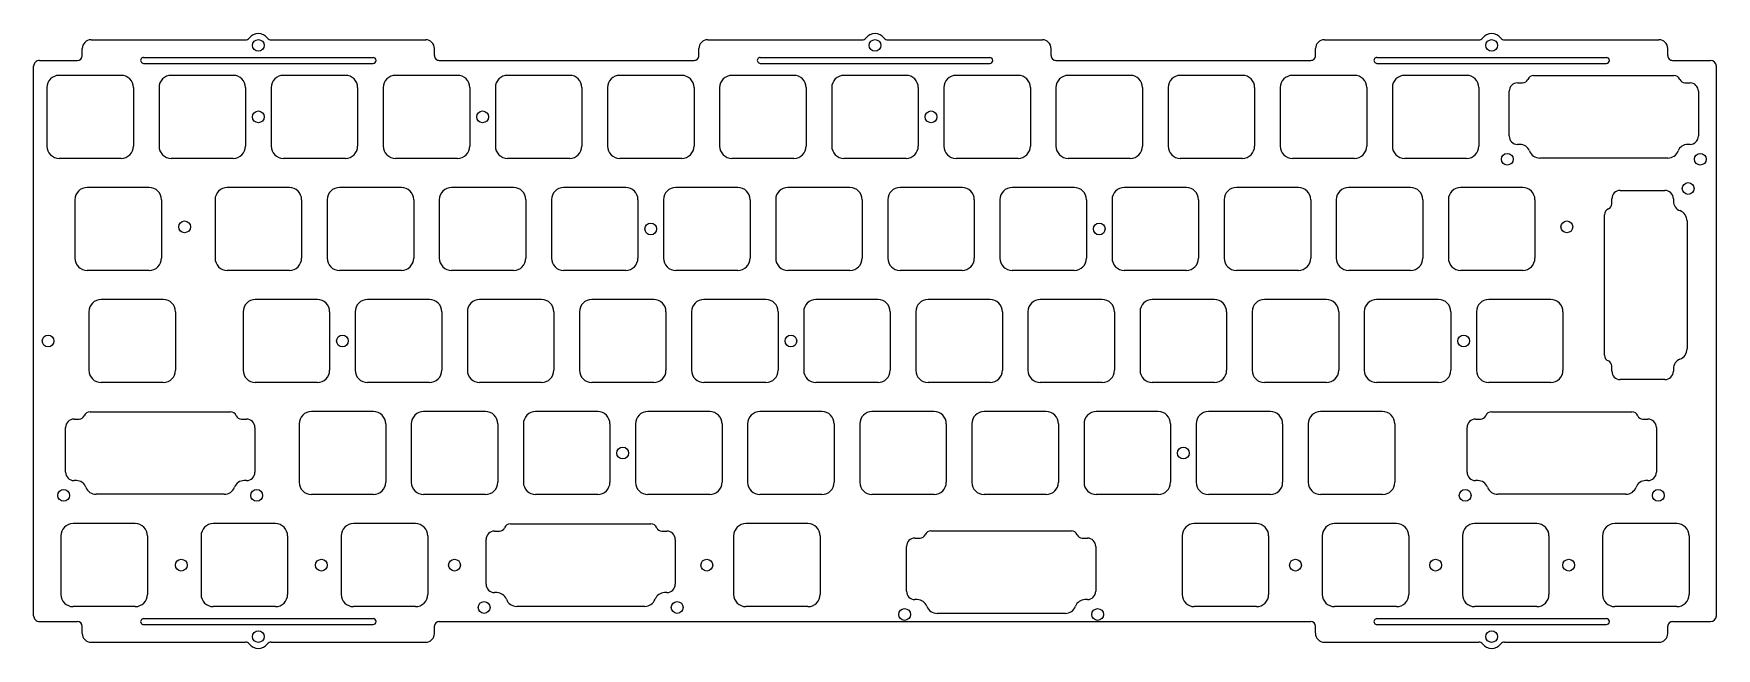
# Model space of a CAD drawing. Header units: millimetres. Extents: x -10 to 276, y -90 to 14.
import ezdxf

# ---------------------------------------------------------------- set-up
doc = ezdxf.new("R2010")
doc.units = ezdxf.units.MM
doc.header["$MEASUREMENT"] = 0
doc.layers.add('BLACK', color=7, linetype='CONTINUOUS')
doc.layers.add('Edge.Cuts', color=53, linetype='CONTINUOUS')

msp = doc.modelspace()

# ---------------------------------------------------------------- linework, layer by layer
at = {"layer": 'BLACK', "linetype": 'Continuous'}
for p, q in [((-1.35625, 10.399985), (-1.35625, 11.599985)), ((0.14375, 13.099997), (26.39937, 13.099997)), ((30.760672, 13.099997), (57.006172, 13.099997)), ((58.50625, 10.410384), (58.50625, 11.619835)), ((103.41875, 10.399985), (103.41875, 11.600085)), ((104.924149, 13.099997), (131.17437, 13.099997)), ((135.535872, 13.099997), (161.781172, 13.099997)), ((163.28125, 10.410384), (163.28125, 11.619835)), ((208.19375, 10.399985), (208.19375, 11.600085)), ((209.699149, 13.099997), (235.9392, 13.099997)), ((240.310872, 13.099997), (266.556172, 13.099997)), ((268.05625, 10.410384), (268.05625, 11.619835)), ((-9.6, -84.794538), (-9.6, 8.599985)), ((-8.600006, 9.599997), (-2.156228, 9.599997)), ((-2.156228, 9.600007), (-2.156228, 9.599997)), ((9.074972, 9.099997), (48.075, 9.099997)), ((9.077449, 10.099997), (48.074972, 10.099997)), ((59.306372, 9.599997), (102.61875, 9.599997)), ((113.849972, 9.099997), (152.85, 9.099997)), ((113.852449, 10.099997), (152.849972, 10.099997)), ((164.081372, 9.599997), (207.39375, 9.599997)), ((218.624972, 9.099997), (257.625, 9.099997)), ((218.627449, 10.099997), (257.624972, 10.099997)), ((268.856372, 9.599997), (275.299972, 9.599997)), ((276.299984, 8.599985), (276.3, 8.599985)), ((276.3, -84.800015), (276.3, 8.599985)), ((5.275, 7.05), (-5.275001, 7.05)), ((24.325, 7.05), (13.775, 7.05)), ((43.375, 7.05), (32.825, 7.05)), ((62.425, 7.05), (51.875, 7.05)), ((81.475, 7.05), (70.925, 7.05)), ((100.525, 7.05), (89.975, 7.05)), ((119.575, 7.05), (109.025, 7.05)), ((138.625, 7.05), (128.075, 7.05)), ((157.675, 7.05), (147.125, 7.05)), ((176.725, 7.05), (166.175, 7.05)), ((195.775, 7.05), (185.225, 7.05)), ((214.825, 7.05), (204.275, 7.05)), ((233.875, 7.05), (223.325, 7.05)), ((-7.35, 4.975001), (-7.35, -4.975001)), ((7.35, 4.975), (7.35, -4.975)), ((11.7, 4.975), (11.7, -4.975)), ((26.4, 4.975), (26.4, -4.975)), ((30.75, 4.975), (30.75, -4.975)), ((45.45, 4.975), (45.45, -4.975)), ((49.8, 4.975), (49.8, -4.975)), ((64.5, 4.975), (64.5, -4.975)), ((68.85, 4.975), (68.85, -4.975)), ((83.55, 4.975), (83.55, -4.975)), ((87.9, 4.975), (87.9, -4.975)), ((102.6, 4.975), (102.6, -4.975)), ((106.95, 4.975), (106.95, -4.975)), ((121.65, 4.975), (121.65, -4.975)), ((126, 4.975), (126, -4.975)), ((140.7, 4.975), (140.7, -4.975)), ((145.05, 4.975), (145.05, -4.975)), ((159.75, 4.975), (159.75, -4.975)), ((164.1, 4.975), (164.1, -4.975)), ((178.8, 4.975), (178.8, -4.975)), ((183.15, 4.975), (183.15, -4.975)), ((197.85, 4.975), (197.85, -4.975)), ((202.2, 4.975), (202.2, -4.975)), ((216.9, 4.975), (216.9, -4.975)), ((221.25, 4.975), (221.25, -4.975)), ((235.95, 4.975), (235.95, -4.975)), ((5.275, -7.05), (-5.275, -7.05)), ((24.325, -7.05), (13.775, -7.05)), ((43.375, -7.05), (32.825, -7.05)), ((62.425, -7.05), (51.875, -7.05)), ((81.475, -7.05), (70.925, -7.05)), ((100.525, -7.05), (89.975, -7.05)), ((119.575, -7.05), (109.025, -7.05)), ((138.625, -7.05), (128.075, -7.05)), ((157.675, -7.05), (147.125, -7.05)), ((176.725, -7.05), (166.175, -7.05)), ((195.775, -7.05), (185.225, -7.05)), ((214.825, -7.05), (204.275, -7.05)), ((233.875, -7.05), (223.325, -7.05)), ((-2.587499, -14.074999), (-2.587499, -24.025001)), ((10.0375, -12), (-0.5125, -12)), ((12.1125, -14.075), (12.112501, -14.075)), ((12.112501, -14.075), (12.112501, -24.025)), ((21.225, -14.075), (21.225, -24.025)), ((33.85, -12), (23.3, -12)), ((35.925, -14.075), (35.925, -24.025)), ((40.275, -14.075), (40.275, -24.025)), ((52.9, -12), (42.35, -12)), ((54.975, -14.075), (54.975, -24.025)), ((59.325, -14.075), (59.325, -24.025)), ((71.95, -12), (61.4, -12)), ((74.025, -14.075), (74.025, -24.025)), ((78.375, -14.075), (78.375, -24.025)), ((91, -12), (80.45, -12)), ((93.075, -14.075), (93.075, -24.025)), ((97.425, -14.075), (97.425, -24.025)), ((110.05, -12), (99.5, -12)), ((112.125, -14.075), (112.125, -24.025)), ((116.475, -14.075), (116.475, -24.025)), ((129.1, -12), (118.55, -12)), ((131.175, -14.075), (131.175, -24.025)), ((135.525, -14.075), (135.525, -24.025)), ((148.15, -12), (137.6, -12)), ((150.225, -14.075), (150.225, -24.025)), ((154.575, -14.075), (154.575, -24.025)), ((167.2, -12), (156.65, -12)), ((169.275, -14.075), (169.275, -24.025)), ((173.625, -14.075), (173.625, -24.025)), ((186.25, -12), (175.7, -12)), ((188.325, -14.075), (188.325, -24.025)), ((192.675, -14.075), (192.675, -24.025)), ((205.3, -12), (194.75, -12)), ((207.375, -14.075), (207.375, -24.025)), ((211.725, -14.075), (211.725, -24.025)), ((224.35, -12), (213.8, -12)), ((226.425, -14.075), (226.425, -24.025)), ((230.775, -14.075), (230.775, -24.025)), ((243.4, -12), (232.85, -12)), ((245.475, -14.075), (245.475, -24.025)), ((10.0375, -26.1), (-0.5125, -26.1)), ((33.85, -26.1), (23.3, -26.1)), ((52.9, -26.1), (42.35, -26.1)), ((71.95, -26.1), (61.4, -26.1)), ((91, -26.1), (80.45, -26.1)), ((110.05, -26.1), (99.5, -26.1)), ((129.1, -26.1), (118.55, -26.1)), ((148.15, -26.1), (137.6, -26.1)), ((167.2, -26.1), (156.65, -26.1)), ((186.25, -26.1), (175.7, -26.1)), ((205.3, -26.1), (194.75, -26.1)), ((224.35, -26.1), (213.8, -26.1)), ((243.4, -26.1), (232.85, -26.1)), ((12.41875, -31.05), (1.868749, -31.05)), ((38.6125, -31.05), (28.0625, -31.05)), ((57.6625, -31.05), (47.1125, -31.05)), ((76.7125, -31.05), (66.1625, -31.05)), ((95.7625, -31.05), (85.2125, -31.05)), ((114.8125, -31.05), (104.2625, -31.05)), ((133.8625, -31.05), (123.3125, -31.05)), ((152.9125, -31.05), (142.3625, -31.05)), ((171.9625, -31.05), (161.4125, -31.05)), ((191.0125, -31.05), (180.4625, -31.05)), ((210.0625, -31.05), (199.5125, -31.05)), ((229.1125, -31.05), (218.5625, -31.05)), ((-0.20625, -33.125), (-0.20625, -43.075001)), ((14.49375, -33.125), (14.49375, -43.075)), ((25.9875, -33.125), (25.9875, -43.075)), ((40.6875, -33.125), (40.6875, -43.075)), ((45.0375, -33.125), (45.0375, -43.075)), ((59.7375, -33.125), (59.7375, -43.075)), ((64.0875, -33.125), (64.0875, -43.075)), ((78.7875, -33.125), (78.7875, -43.075)), ((83.1375, -33.125), (83.1375, -43.075)), ((97.8375, -33.125), (97.8375, -43.075)), ((102.1875, -33.125), (102.1875, -43.075)), ((116.8875, -33.125), (116.8875, -43.075)), ((121.2375, -33.125), (121.2375, -43.075)), ((135.9375, -33.125), (135.9375, -43.075)), ((140.2875, -33.125), (140.2875, -43.075)), ((154.9875, -33.125), (154.9875, -43.075)), ((159.3375, -33.125), (159.3375, -43.075)), ((174.0375, -33.125), (174.0375, -43.075)), ((178.3875, -33.125), (178.3875, -43.075)), ((193.0875, -33.125), (193.0875, -43.075)), ((197.4375, -33.125), (197.4375, -43.075)), ((212.1375, -33.125), (212.1375, -43.075)), ((216.4875, -33.125), (216.4875, -43.075)), ((231.1875, -33.125), (231.1875, -43.075)), ((12.41875, -45.15), (1.86875, -45.15)), ((38.6125, -45.15), (28.0625, -45.15)), ((57.6625, -45.15), (47.1125, -45.15)), ((76.7125, -45.15), (66.1625, -45.15)), ((95.7625, -45.15), (85.2125, -45.15)), ((114.8125, -45.15), (104.2625, -45.15)), ((133.8625, -45.15), (123.3125, -45.15)), ((152.9125, -45.15), (142.3625, -45.15)), ((171.9625, -45.15), (161.4125, -45.15)), ((191.0125, -45.15), (180.4625, -45.15)), ((210.0625, -45.15), (199.5125, -45.15)), ((229.1125, -45.15), (218.5625, -45.15)), ((48.1375, -50.1), (37.5875, -50.1)), ((67.1875, -50.1), (56.6375, -50.1)), ((86.2375, -50.1), (75.6875, -50.1)), ((105.2875, -50.1), (94.7375, -50.1)), ((124.3375, -50.1), (113.7875, -50.1)), ((143.3875, -50.1), (132.8375, -50.1)), ((162.4375, -50.1), (151.8875, -50.1)), ((181.4875, -50.1), (170.9375, -50.1)), ((200.5375, -50.1), (189.9875, -50.1)), ((219.5875, -50.1), (209.0375, -50.1)), ((35.5125, -52.175), (35.5125, -62.125)), ((50.2125, -52.175), (50.2125, -62.125)), ((54.5625, -52.175), (54.5625, -62.125)), ((69.2625, -52.175), (69.2625, -62.125)), ((73.6125, -52.175), (73.6125, -62.125)), ((88.3125, -52.175), (88.3125, -62.125)), ((92.6625, -52.175), (92.6625, -62.125)), ((107.3625, -52.175), (107.3625, -62.125)), ((111.7125, -52.175), (111.7125, -62.125)), ((126.4125, -52.175), (126.4125, -62.125)), ((130.7625, -52.175), (130.7625, -62.125)), ((145.4625, -52.175), (145.4625, -62.125)), ((149.8125, -52.175), (149.8125, -62.125)), ((164.5125, -52.175), (164.5125, -62.125)), ((168.8625, -52.175), (168.8625, -62.125)), ((183.5625, -52.175), (183.5625, -62.125)), ((187.9125, -52.175), (187.9125, -62.125)), ((202.6125, -52.175), (202.6125, -62.125)), ((206.9625, -52.175), (206.9625, -62.125)), ((221.6625, -52.175), (221.6625, -62.125)), ((48.1375, -64.2), (37.5875, -64.2)), ((67.1875, -64.2), (56.6375, -64.2)), ((86.2375, -64.2), (75.6875, -64.2)), ((105.2875, -64.2), (94.7375, -64.2)), ((124.3375, -64.2), (113.7875, -64.2)), ((143.3875, -64.2), (132.8375, -64.2)), ((162.4375, -64.2), (151.8875, -64.2)), ((181.4875, -64.2), (170.9375, -64.2)), ((200.5375, -64.2), (189.9875, -64.2)), ((219.5875, -64.2), (209.0375, -64.2)), ((9.077449, -85.300003), (48.074972, -85.300003)), ((218.627449, -85.300003), (257.624972, -85.300003)), ((-8.600028, -85.800003), (-2.156228, -85.800003)), ((-1.35625, -87.8), (-1.35625, -86.59264)), ((9.074972, -86.300003), (48.075, -86.300003)), ((58.50625, -87.800015), (58.50625, -86.600015)), ((59.310167, -85.800003), (207.393772, -85.800003)), ((208.19375, -87.785851), (208.19375, -86.59254)), ((218.624972, -86.300003), (257.625, -86.300003)), ((268.05625, -87.800015), (268.05625, -86.600015)), ((268.860167, -85.800003), (275.3, -85.800003)), ((0.143772, -89.300003), (26.389372, -89.300003)), ((30.765504, -89.300003), (57.00625, -89.300003)), ((209.693872, -89.300003), (235.939372, -89.300003)), ((240.315504, -89.300003), (266.55625, -89.300003))]:
    msp.add_line(p, q, dxfattribs=at)
at = {"layer": 'BLACK'}
for centre, radius in [((28.575, 12.149997), 0.985), ((133.35, 12.149997), 0.985), ((238.125, 12.149997), 0.985), ((28.575, 0), 1), ((66.675, 0), 1), ((142.875, 0), 1), ((16.04875, -18.7), 1), ((95.25, -19.05), 1), ((171.45, -19.05), 1), ((250.9012, -18.7), 1), ((-7.14375, -38.1), 1), ((42.8625, -38.1), 1), ((119.0625, -38.1), 1), ((90.4875, -57.15), 1), ((185.7375, -57.15), 1), ((28.575, -88.350003), 0.985), ((238.125, -88.350003), 0.985)]:
    msp.add_circle(centre, radius, dxfattribs=at)
for centre, radius, start, end in [((0.143772, 11.599985), 1.500022, 90.00084033, 180), ((26.389072, 13.900085), 0.800195, 270.73741808, 321.32091329), ((28.575, 12.149997), 2, 38.68217849, 141.3178036), ((30.760672, 13.899785), 0.799788, 218.67381541, 270), ((57.006072, 11.599685), 1.500312, 0.76953571, 89.99618108), ((104.918772, 11.599985), 1.500022, 89.79461625, 179.99618034), ((131.164072, 13.900085), 0.800195, 270.73741808, 321.32091329), ((133.35, 12.149998), 1.999999, 38.68217404, 141.31782596), ((135.535872, 13.900185), 0.800188, 218.68718212, 270), ((161.781072, 11.599685), 1.500312, 0.76953571, 89.99618108), ((209.693772, 11.599985), 1.500022, 89.79461625, 179.99618034), ((235.939172, 13.900085), 0.800116, 270.00200517, 321.31639326), ((238.125, 12.149997), 2, 38.6821964, 141.31782151), ((240.310872, 13.900185), 0.800188, 218.68718212, 270), ((266.556072, 11.599685), 1.500312, 0.76953571, 89.99618108), ((-8.600028, 8.599985), 0.999972, 89.99873951, 180), ((-2.156228, 10.399985), 0.799978, 270, 0), ((9.074972, 9.599985), 0.499988, 89.71616584, 270), ((48.074972, 9.599985), 0.500012, 270.00320849, 90), ((59.306372, 10.400185), 0.800188, 179.26970136, 270), ((102.618772, 10.399985), 0.799978, 269.99842434, 0), ((113.849972, 9.599985), 0.499988, 89.71616584, 270), ((152.849972, 9.599985), 0.500012, 270.00320849, 90), ((164.081372, 10.400185), 0.800188, 179.26970136, 270), ((207.393772, 10.399985), 0.799978, 269.99842434, 0), ((218.624972, 9.599985), 0.499988, 89.71616584, 270), ((257.624972, 9.599985), 0.500012, 270.00320849, 90), ((268.856372, 10.400185), 0.800188, 179.26970136, 270), ((275.299972, 8.599985), 1.000012, 0, 90), ((-5.275001, 4.975001), 2.074999, 90, 180), ((5.275001, 4.975001), 2.074999, 359.99997239, 90.00002761), ((13.774999, 4.975001), 2.074999, 89.99997239, 180.00002761), ((24.325001, 4.975001), 2.074999, 359.99997239, 90.00002761), ((32.824999, 4.975001), 2.074999, 89.99997239, 180.00002761), ((43.375001, 4.975001), 2.074999, 359.99997239, 90.00002761), ((51.874999, 4.975001), 2.074999, 89.99997239, 180.00002761), ((62.425001, 4.975001), 2.074999, 359.99997239, 90.00002761), ((70.924999, 4.975001), 2.074999, 89.99997239, 180.00002761), ((81.475001, 4.975001), 2.074999, 359.99997239, 90.00002761), ((89.974999, 4.975001), 2.074999, 89.99997239, 180.00002761), ((100.524997, 4.974997), 2.075003, 0.00008284, 89.99991716), ((109.024997, 4.974997), 2.074997, 89.99991716, 179.99991716), ((119.575047, 4.975047), 2.074953, 359.99870219, 90.00129781), ((128.074997, 4.974997), 2.074997, 89.99991716, 179.99991716), ((138.625047, 4.975047), 2.074953, 359.99870219, 90.00129781), ((147.124997, 4.974997), 2.074997, 89.99991716, 179.99991716), ((157.675047, 4.975047), 2.074953, 359.99870219, 90.00129781), ((166.175047, 4.975047), 2.075047, 90.00129781, 180.00129775), ((176.725047, 4.975047), 2.074953, 359.99870219, 90.00129781), ((185.225047, 4.975047), 2.075047, 90.00129781, 180.00129775), ((195.775047, 4.975047), 2.074953, 359.99870219, 90.00129781), ((204.275047, 4.975047), 2.075047, 90.00129781, 180.00129775), ((214.825047, 4.975047), 2.074953, 359.99870219, 90.00129781), ((223.325047, 4.975047), 2.075047, 90.00129781, 180.00129775), ((233.875047, 4.975047), 2.074953, 359.99870219, 90.00129781), ((-5.275001, -4.975001), 2.074999, 180, 270.00002761), ((5.275001, -4.975001), 2.074999, 269.99997239, 0.00002761), ((13.774999, -4.975001), 2.074999, 179.99997239, 270.00002761), ((24.325001, -4.975001), 2.074999, 269.99997239, 0.00002761), ((32.824999, -4.975001), 2.074999, 179.99997239, 270.00002761), ((43.375001, -4.975001), 2.074999, 269.99997239, 0.00002761), ((51.874999, -4.975001), 2.074999, 179.99997239, 270.00002761), ((62.425001, -4.975001), 2.074999, 269.99997239, 0.00002761), ((70.924999, -4.975001), 2.074999, 179.99997239, 270.00002761), ((81.475001, -4.975001), 2.074999, 269.99997239, 0.00002761), ((89.974997, -4.975003), 2.074997, 179.99991716, 270.00008284), ((100.524997, -4.975003), 2.075003, 270.00008284, 0.00008284), ((109.024997, -4.975003), 2.074997, 179.99991716, 270.00008284), ((119.574997, -4.975003), 2.075003, 270.00008284, 0.00008284), ((128.075047, -4.974953), 2.075047, 180.00129775, 269.99870225), ((138.624997, -4.975003), 2.075003, 270.00008284, 0.00008284), ((147.125047, -4.974953), 2.075047, 180.00129775, 269.99870225), ((157.674997, -4.975003), 2.075003, 270.00008284, 0.00008284), ((166.175047, -4.974953), 2.075047, 180.00129775, 269.99870225), ((176.725047, -4.974953), 2.074953, 269.99870225, 359.99870219), ((185.225047, -4.974953), 2.075047, 180.00129775, 269.99870225), ((195.775047, -4.974953), 2.074953, 269.99870225, 359.99870219), ((204.275047, -4.974953), 2.075047, 180.00129775, 269.99870225), ((214.825047, -4.974953), 2.074953, 269.99870225, 359.99870219), ((223.325047, -4.974953), 2.075047, 180.00129775, 269.99870225), ((233.875047, -4.974953), 2.074953, 269.99870225, 359.99870219), ((-0.5125, -14.074999), 2.074999, 90, 180), ((10.037501, -14.074999), 2.074999, 359.99997239, 90.00002761), ((23.299999, -14.074999), 2.074999, 89.99997239, 180.00002761), ((33.850001, -14.074999), 2.074999, 359.99997239, 90.00002761), ((42.349999, -14.074999), 2.074999, 89.99997239, 180.00002761), ((52.900001, -14.074999), 2.074999, 359.99997239, 90.00002761), ((61.399999, -14.074999), 2.074999, 89.99997239, 180.00002761), ((71.950001, -14.074999), 2.074999, 359.99997239, 90.00002761), ((80.449999, -14.074999), 2.074999, 89.99997239, 180.00002761), ((90.999997, -14.075003), 2.075003, 0.00008284, 89.99991716), ((99.499997, -14.075003), 2.074997, 89.99991716, 179.99991716), ((110.049997, -14.075003), 2.075003, 0.00008284, 89.99991716), ((118.549997, -14.075003), 2.074997, 89.99991716, 179.99991716), ((129.100047, -14.074953), 2.074953, 359.99870219, 90.00129781), ((137.599997, -14.075003), 2.074997, 89.99991716, 179.99991716), ((148.150047, -14.074953), 2.074953, 359.99870219, 90.00129781), ((156.649997, -14.075003), 2.074997, 89.99991716, 179.99991716), ((167.200047, -14.074953), 2.074953, 359.99870219, 90.00129781), ((175.700047, -14.074953), 2.075047, 90.00129781, 180.00129775), ((186.250047, -14.074953), 2.074953, 359.99870219, 90.00129781), ((194.750047, -14.074953), 2.075047, 90.00129781, 180.00129775), ((205.300047, -14.074953), 2.074953, 359.99870219, 90.00129781), ((213.800047, -14.074953), 2.075047, 90.00129781, 180.00129775), ((224.350047, -14.074953), 2.074953, 359.99870219, 90.00129781), ((232.850047, -14.074953), 2.075047, 90.00129781, 180.00129775), ((243.400047, -14.074953), 2.074953, 359.99870219, 90.00129781), ((-0.5125, -24.025001), 2.074999, 180, 270), ((10.037501, -24.025), 2.075, 269.99997239, 0), ((23.299999, -24.025001), 2.074999, 179.99997239, 270.00002761), ((33.850001, -24.025001), 2.074999, 269.99997239, 0.00002761), ((42.349999, -24.025001), 2.074999, 179.99997239, 270.00002761), ((52.900001, -24.025001), 2.074999, 269.99997239, 0.00002761), ((61.399999, -24.025001), 2.074999, 179.99997239, 270.00002761), ((71.950001, -24.025001), 2.074999, 269.99997239, 0.00002761), ((80.449999, -24.025001), 2.074999, 179.99997239, 270.00002761), ((90.999997, -24.025003), 2.075003, 270.00008284, 0.00008284), ((99.499997, -24.025003), 2.074997, 179.99991716, 270.00008284), ((110.049997, -24.025003), 2.075003, 270.00008284, 0.00008284), ((118.549997, -24.025003), 2.074997, 179.99991716, 270.00008284), ((129.099997, -24.025003), 2.075003, 270.00008284, 0.00008284), ((137.600047, -24.024953), 2.075047, 180.00129775, 269.99870225), ((148.149997, -24.025003), 2.075003, 270.00008284, 0.00008284), ((156.650047, -24.024953), 2.075047, 180.00129775, 269.99870225), ((167.200047, -24.024953), 2.074953, 269.99870225, 359.99870219), ((175.700047, -24.024953), 2.075047, 180.00129775, 269.99870225), ((186.250047, -24.024953), 2.074953, 269.99870225, 359.99870219), ((194.750047, -24.024953), 2.075047, 180.00129775, 269.99870225), ((205.300047, -24.024953), 2.074953, 269.99870225, 359.99870219), ((213.800047, -24.024953), 2.075047, 180.00129775, 269.99870225), ((224.350047, -24.024953), 2.074953, 269.99870225, 359.99870219), ((232.850047, -24.024953), 2.075047, 180.00129775, 269.99870225), ((243.400047, -24.024953), 2.074953, 269.99870225, 359.99870219), ((1.868754, -33.125004), 2.075004, 90.00013806, 179.99988955), ((12.41875, -33.125), 2.075, 0, 90), ((28.062499, -33.124999), 2.074999, 89.99997239, 180.00002761), ((38.612501, -33.124999), 2.074999, 359.99997239, 90.00002761), ((47.112499, -33.124999), 2.074999, 89.99997239, 180.00002761), ((57.662501, -33.124999), 2.074999, 359.99997239, 90.00002761), ((66.162499, -33.124999), 2.074999, 89.99997239, 180.00002761), ((76.712501, -33.124999), 2.074999, 359.99997239, 90.00002761), ((85.212499, -33.124999), 2.074999, 89.99997239, 180.00002761), ((95.762497, -33.125003), 2.075003, 0.00008284, 89.99991716), ((104.262497, -33.125003), 2.074997, 89.99991716, 179.99991716), ((114.812497, -33.125003), 2.075003, 0.00008284, 89.99991716), ((123.312497, -33.125003), 2.074997, 89.99991716, 179.99991716), ((133.862547, -33.124953), 2.074953, 359.99870219, 90.00129781), ((142.362497, -33.125003), 2.074997, 89.99991716, 179.99991716), ((152.912547, -33.124953), 2.074953, 359.99870219, 90.00129781), ((161.412547, -33.124953), 2.075047, 90.00129781, 180.00129775), ((171.962547, -33.124953), 2.074953, 359.99870219, 90.00129781), ((180.462547, -33.124953), 2.075047, 90.00129781, 180.00129775), ((191.012547, -33.124953), 2.074953, 359.99870219, 90.00129781), ((199.512547, -33.124953), 2.075047, 90.00129781, 180.00129775), ((210.062547, -33.124953), 2.074953, 359.99870219, 90.00129781), ((218.562547, -33.124953), 2.075047, 90.00129781, 180.00129775), ((229.112547, -33.124953), 2.074953, 359.99870219, 90.00129781), ((1.868752, -43.074998), 2.075002, 180.00008284, 269.99994478), ((12.41875, -43.075), 2.075, 270, 0), ((28.062499, -43.075001), 2.074999, 179.99997239, 270.00002761), ((38.612501, -43.075001), 2.074999, 269.99997239, 0.00002761), ((47.112499, -43.075001), 2.074999, 179.99997239, 270.00002761), ((57.662501, -43.075001), 2.074999, 269.99997239, 0.00002761), ((66.162499, -43.075001), 2.074999, 179.99997239, 270.00002761), ((76.712501, -43.075001), 2.074999, 269.99997239, 0.00002761), ((85.212499, -43.075001), 2.074999, 179.99997239, 270.00002761), ((95.762497, -43.075003), 2.075003, 270.00008284, 0.00008284), ((104.262497, -43.075003), 2.074997, 179.99991716, 270.00008284), ((114.812497, -43.075003), 2.075003, 270.00008284, 0.00008284), ((123.312547, -43.074953), 2.075047, 180.00129775, 269.99870225), ((133.862497, -43.075003), 2.075003, 270.00008284, 0.00008284), ((142.362547, -43.074953), 2.075047, 180.00129775, 269.99870225), ((152.912497, -43.075003), 2.075003, 270.00008284, 0.00008284), ((161.412547, -43.074953), 2.075047, 180.00129775, 269.99870225), ((171.962547, -43.074953), 2.074953, 269.99870225, 359.99870219), ((180.462547, -43.074953), 2.075047, 180.00129775, 269.99870225), ((191.012547, -43.074953), 2.074953, 269.99870225, 359.99870219), ((199.512547, -43.074953), 2.075047, 180.00129775, 269.99870225), ((210.062547, -43.074953), 2.074953, 269.99870225, 359.99870219), ((218.562547, -43.074953), 2.075047, 180.00129775, 269.99870225), ((229.112547, -43.074953), 2.074953, 269.99870225, 359.99870219), ((37.587499, -52.174999), 2.074999, 89.99997239, 180.00002761), ((48.137501, -52.174999), 2.074999, 359.99997239, 90.00002761), ((56.637499, -52.174999), 2.074999, 89.99997239, 180.00002761), ((67.187501, -52.174999), 2.074999, 359.99997239, 90.00002761), ((75.687499, -52.174999), 2.074999, 89.99997239, 180.00002761), ((86.237501, -52.174999), 2.074999, 359.99997239, 90.00002761), ((94.737499, -52.174999), 2.074999, 89.99997239, 180.00002761), ((105.287497, -52.175003), 2.075003, 0.00008284, 89.99991716), ((113.787497, -52.175003), 2.074997, 89.99991716, 179.99991716), ((124.337547, -52.174953), 2.074953, 359.99870219, 90.00129781), ((132.837497, -52.175003), 2.074997, 89.99991716, 179.99991716), ((143.387547, -52.174953), 2.074953, 359.99870219, 90.00129781), ((151.887497, -52.175003), 2.074997, 89.99991716, 179.99991716), ((162.437547, -52.174953), 2.074953, 359.99870219, 90.00129781), ((170.937547, -52.174953), 2.075047, 90.00129781, 180.00129775), ((181.487547, -52.174953), 2.074953, 359.99870219, 90.00129781), ((189.987547, -52.174953), 2.075047, 90.00129781, 180.00129775), ((200.537547, -52.174953), 2.074953, 359.99870219, 90.00129781), ((209.037547, -52.174953), 2.075047, 90.00129781, 180.00129775), ((219.587547, -52.174953), 2.074953, 359.99870219, 90.00129781), ((37.587499, -62.125001), 2.074999, 179.99997239, 270.00002761), ((48.137501, -62.125001), 2.074999, 269.99997239, 0.00002761), ((56.637499, -62.125001), 2.074999, 179.99997239, 270.00002761), ((67.187501, -62.125001), 2.074999, 269.99997239, 0.00002761), ((75.687499, -62.125001), 2.074999, 179.99997239, 270.00002761), ((86.237501, -62.125001), 2.074999, 269.99997239, 0.00002761), ((94.737497, -62.125003), 2.074997, 179.99991716, 270.00008284), ((105.287497, -62.125003), 2.075003, 270.00008284, 0.00008284), ((113.787497, -62.125003), 2.074997, 179.99991716, 270.00008284), ((124.337497, -62.125003), 2.075003, 270.00008284, 0.00008284), ((132.837547, -62.124953), 2.075047, 180.00129775, 269.99870225), ((143.387497, -62.125003), 2.075003, 270.00008284, 0.00008284), ((151.887547, -62.124953), 2.075047, 180.00129775, 269.99870225), ((162.437497, -62.125003), 2.075003, 270.00008284, 0.00008284), ((170.937547, -62.124953), 2.075047, 180.00129775, 269.99870225), ((181.487547, -62.124953), 2.074953, 269.99870225, 359.99870219), ((189.987547, -62.124953), 2.075047, 180.00129775, 269.99870225), ((200.537547, -62.124953), 2.074953, 269.99870225, 359.99870219), ((209.037547, -62.124953), 2.075047, 180.00129775, 269.99870225), ((219.587547, -62.124953), 2.074953, 269.99870225, 359.99870219), ((-8.600028, -84.800015), 0.999988, 179.68618537, 270), ((9.074972, -85.800015), 0.499988, 89.71616584, 270), ((48.074972, -85.800015), 0.500012, 270.00320849, 90), ((218.624972, -85.800015), 0.499988, 89.71616584, 270), ((257.624972, -85.800015), 0.500012, 270.00320849, 90), ((275.299972, -84.800015), 1.000028, 270.00160424, 0), ((-2.156228, -86.600015), 0.800012, 0.52819503, 90), ((0.143772, -87.800015), 1.499988, 179.99942705, 270), ((57.006272, -87.800015), 1.499978, 269.99915966, 0), ((59.306272, -86.600015), 0.800022, 89.72104756, 180), ((207.393772, -86.600015), 0.800012, 0.53535658, 90), ((209.693872, -87.799815), 1.500188, 179.46667327, 270), ((266.556272, -87.800015), 1.499978, 269.99915966, 0), ((268.856272, -86.600015), 0.800022, 89.72104756, 180), ((26.389372, -90.099815), 0.799812, 38.67712742, 90), ((28.575, -88.350003), 2, 218.68217849, 321.3178036), ((30.760672, -90.099915), 0.799885, 89.65389963, 141.31929494), ((235.939372, -90.099815), 0.799812, 38.67712742, 90), ((238.125, -88.350003), 2, 218.68217849, 321.3178036), ((240.310672, -90.099915), 0.799885, 89.65389963, 141.31929494)]:
    msp.add_arc(centre, radius, start, end, dxfattribs=at)
at = {"layer": 'Edge.Cuts', "linetype": 'CONTINUOUS'}
for p, q in [((242.52436, 5.77544), (243.38997, 5.77544)), ((245.24718, 7.0276), (269.10242, 7.0276)), ((270.95963, 5.77544), (271.82524, 5.77544)), ((241.09936, -3.25044), (241.09936, 4.35044)), ((273.25024, 4.35044), (273.25024, -3.25044)), ((242.9284, -4.67544), (242.52436, -4.67544)), ((271.82524, -4.67544), (271.4212, -4.67544)), ((268.0503, -7.01191), (246.2993, -7.01191)), ((258.54331, -14.79037), (258.54331, -13.92476)), ((259.96831, -12.49976), (267.56919, -12.49976)), ((268.99419, -13.92476), (268.99419, -14.3288)), ((257.29115, -40.50282), (257.29115, -16.64758)), ((271.33066, -17.6997), (271.33066, -39.4507)), ((248.16875, -31.05), (237.618749, -31.05)), ((235.54375, -33.125), (235.54375, -43.075001)), ((250.24375, -33.125), (250.24375, -43.075)), ((258.54331, -43.22564), (258.54331, -42.36003)), ((268.99419, -42.8216), (268.99419, -43.22564)), ((248.16875, -45.15), (237.61875, -45.15)), ((267.56919, -44.65064), (259.96831, -44.65064)), ((-2.74439, -51.37456), (-1.87878, -51.37456)), ((-0.02157, -50.1224), (23.83367, -50.1224)), ((25.69088, -51.37456), (26.55649, -51.37456)), ((235.38061, -51.37456), (236.24622, -51.37456)), ((238.10343, -50.1224), (261.95867, -50.1224)), ((263.81588, -51.37456), (264.68149, -51.37456)), ((-4.16939, -60.40044), (-4.16939, -52.79956)), ((27.98149, -52.79956), (27.98149, -60.40044)), ((233.95561, -60.40044), (233.95561, -52.79956)), ((266.10649, -52.79956), (266.10649, -60.40044)), ((-2.34035, -61.82544), (-2.74439, -61.82544)), ((26.55649, -61.82544), (26.15245, -61.82544)), ((235.78465, -61.82544), (235.38061, -61.82544)), ((264.68149, -61.82544), (264.27745, -61.82544)), ((22.78155, -64.16191), (1.03055, -64.16191)), ((260.90655, -64.16191), (239.15555, -64.16191)), ((-4.96875, -71.225), (-4.96875, -81.175001)), ((7.65625, -69.15), (-2.893751, -69.15)), ((9.73125, -71.225), (9.73125, -81.175)), ((18.84375, -71.225), (18.84375, -81.175001)), ((31.46875, -69.15), (20.918749, -69.15)), ((33.54375, -71.225), (33.54375, -81.175)), ((42.65625, -71.225), (42.65625, -81.175001)), ((55.28125, -69.15), (44.731249, -69.15)), ((57.35625, -71.225), (57.35625, -81.175)), ((68.69311, -70.42456), (69.55872, -70.42456)), ((71.41593, -69.1724), (95.27117, -69.1724)), ((97.12838, -70.42456), (97.99399, -70.42456)), ((109.33125, -71.225), (109.33125, -81.175001)), ((121.95625, -69.15), (111.406249, -69.15)), ((124.03125, -71.225), (124.03125, -81.175)), ((142.85343, -70.363025), (166.70867, -70.363025)), ((185.53125, -71.225), (185.53125, -81.175001)), ((198.15625, -69.15), (187.606249, -69.15)), ((200.23125, -71.225), (200.23125, -81.175)), ((209.34375, -71.225), (209.34375, -81.175001)), ((221.96875, -69.15), (211.418749, -69.15)), ((224.04375, -71.225), (224.04375, -81.175)), ((233.15625, -71.225), (233.15625, -81.175001)), ((245.78125, -69.15), (235.231249, -69.15)), ((247.85625, -71.225), (247.85625, -81.175)), ((256.96875, -71.225), (256.96875, -81.175001)), ((269.59375, -69.15), (259.043749, -69.15)), ((271.66875, -71.225), (271.66875, -81.175)), ((67.26811, -79.45044), (67.26811, -71.84956)), ((99.41899, -71.84956), (99.41899, -79.45044)), ((138.70561, -80.641065), (138.70561, -73.040185)), ((140.13061, -71.615185), (140.99622, -71.615185)), ((168.56588, -71.615185), (169.43149, -71.615185)), ((170.85649, -73.040185), (170.85649, -80.641065)), ((69.09715, -80.87544), (68.69311, -80.87544)), ((97.99399, -80.87544), (97.58995, -80.87544)), ((140.53465, -82.066065), (140.13061, -82.066065)), ((169.43149, -82.066065), (169.02745, -82.066065)), ((7.65625, -83.25), (-2.89375, -83.25)), ((31.46875, -83.25), (20.91875, -83.25)), ((55.28125, -83.25), (44.73125, -83.25)), ((94.21905, -83.21191), (72.46805, -83.21191)), ((121.95625, -83.25), (111.40625, -83.25)), ((165.65655, -84.402535), (143.90555, -84.402535)), ((198.15625, -83.25), (187.60625, -83.25)), ((221.96875, -83.25), (211.41875, -83.25)), ((245.78125, -83.25), (235.23125, -83.25)), ((269.59375, -83.25), (259.04375, -83.25))]:
    msp.add_line(p, q, dxfattribs=at)
at = {"layer": 'Edge.Cuts'}
for centre in [(240.775, -7.2), (273.575, -7.2), (271.51875, -12.175), (233.3625, -38.1), (-4.49375, -64.35), (28.30625, -64.35), (233.63125, -64.35), (266.43125, -64.35), (15.478125, -76.2), (39.290625, -76.2), (61.9125, -76.2), (104.775, -76.2), (204.7875, -76.2), (228.6, -76.2), (251.221875, -76.2), (66.94375, -83.4), (99.74375, -83.4), (138.38125, -84.590625), (171.18125, -84.590625)]:
    msp.add_circle(centre, 1, dxfattribs=at)
for centre, radius, start, end in [((242.52436, 4.35044), 1.425, 90, 180), ((243.38997, 6.70385), 0.928411, -90, -22.02270195), ((245.2472, 5.9526), 1.075006, 90.00106597, 157.97610066), ((269.1024, 5.9526), 1.075, 22.02389934, 89.99893403), ((270.9596, 6.7039), 0.92846, -157.97374324, -89.99814868), ((271.82524, 4.35044), 1.425, 0, 90), ((242.52436, -3.25044), 1.425, -180, -90), ((242.92841, -6.40037), 1.72493, 20.54597615, 90.00033216), ((271.4212, -6.4004), 1.724938, 90, 159.45340178), ((271.8252, -3.2504), 1.42504, -89.99839174, -0.00160826), ((246.29931, -5.13696), 1.87495, -159.45407657, -90.00030559), ((268.0503, -5.137), 1.874943, -90, -20.54506499), ((259.96831, -13.92476), 1.425, 90, 180), ((267.56915, -13.9248), 1.42504, 0.00160826, 89.99839174), ((258.36615, -16.6476), 1.075, 112.02389934, 179.99893403), ((257.61485, -14.7904), 0.92846, -67.97374324, 0.00185132), ((270.71915, -14.3288), 1.724938, -180, -110.54659822), ((269.45575, -17.6997), 1.874943, 0, 69.45493501), ((237.6188, -33.125), 2.07505, 90.00140823, 180), ((248.1688, -33.125), 2.075, 0, 90.00138062), ((269.45571, -39.45069), 1.87495, -69.45407657, -0.00030559), ((258.36615, -40.5028), 1.075006, -179.99893403, -112.02389934), ((257.6149, -42.36003), 0.928411, 0, 67.97729805), ((270.71912, -42.82159), 1.72493, -249.45402385, -179.99966784), ((237.6188, -43.075), 2.075, -179.99997239, -90.00138062), ((248.1688, -43.075), 2.07495, -90.00138062, 0), ((259.96831, -43.22564), 1.425, -180, -90), ((267.56919, -43.22564), 1.425, -90, 0), ((-2.74439, -52.79956), 1.425, 90, 180), ((-1.87878, -50.44615), 0.928411, -90, -22.02270195), ((-0.02155, -51.1974), 1.075006, 90.00106597, 157.97610066), ((23.83365, -51.1974), 1.075, 22.02389934, 89.99893403), ((25.69085, -50.4461), 0.92846, -157.97374324, -89.99814868), ((26.55649, -52.79956), 1.425, 0, 90), ((235.38061, -52.79956), 1.425, 90, 180), ((236.24622, -50.44615), 0.928411, -90, -22.02270195), ((238.10345, -51.1974), 1.075006, 90.00106597, 157.97610066), ((261.95865, -51.1974), 1.075, 22.02389934, 89.99893403), ((263.81585, -50.4461), 0.92846, -157.97374324, -89.99814868), ((264.68149, -52.79956), 1.425, 0, 90), ((-2.74439, -60.40044), 1.425, -180, -90), ((-2.34034, -63.55037), 1.72493, 20.54597615, 90.00033216), ((26.15245, -63.5504), 1.724938, 90, 159.45340178), ((26.55645, -60.4004), 1.42504, -89.99839174, -0.00160826), ((235.38061, -60.40044), 1.425, -180, -90), ((235.78466, -63.55037), 1.72493, 20.54597615, 90.00033216), ((264.27745, -63.5504), 1.724938, 90, 159.45340178), ((264.68145, -60.4004), 1.42504, -89.99839174, -0.00160826), ((1.03056, -62.28696), 1.87495, -159.45407657, -90.00030559), ((22.78155, -62.287), 1.874943, -90, -20.54506499), ((239.15556, -62.28696), 1.87495, -159.45407657, -90.00030559), ((260.90655, -62.287), 1.874943, -90, -20.54506499), ((-2.893746, -71.225004), 2.075004, 90.00013806, 179.99988955), ((7.65625, -71.225), 2.075, 0, 90), ((20.91875, -71.225), 2.075, 90.00002761, 180), ((31.4688, -71.225), 2.075, 0, 90.00138062), ((44.7313, -71.225), 2.07505, 90.0014082, 180), ((55.2813, -71.225), 2.075, 0, 90.00138062), ((68.69311, -71.84956), 1.425, 90, 180), ((69.55872, -69.49615), 0.928411, -90, -22.02270195), ((71.41595, -70.2474), 1.075006, 90.00106597, 157.97610066), ((95.27115, -70.2474), 1.075, 22.02389934, 89.99893403), ((97.12835, -69.4961), 0.92846, -157.97374324, -89.99814868), ((97.99399, -71.84956), 1.425, 0, 90), ((111.4063, -71.225), 2.07505, 90.0014082, 180), ((121.9563, -71.225), 2.075, 0, 90.00138062), ((140.996223, -70.686778), 0.928407, -90.00018514, -22.02259974), ((142.853436, -71.438014), 1.074989, 90.00031979, 157.97636435), ((166.70865, -71.438025), 1.075, 22.02389934, 89.99893403), ((168.56575, -70.686925), 0.92826, -157.98287241, -89.9919759), ((187.6063, -71.225), 2.07505, 90.0014082, 180), ((198.1563, -71.225), 2.075, 0, 90.00138062), ((211.4188, -71.225), 2.07505, 90.0014082, 180), ((221.9688, -71.225), 2.075, 0, 90.00138062), ((235.2313, -71.225), 2.07505, 90.0014082, 180), ((245.7813, -71.225), 2.075, 0, 90.00138062), ((259.0438, -71.225), 2.07505, 90.0014082, 180), ((269.5938, -71.225), 2.075, 0, 90.00138062), ((140.130611, -73.040186), 1.425001, 90.00004021, 179.99995979), ((169.43149, -73.040185), 1.425, 0, 90), ((68.69311, -79.45044), 1.425, -180, -90), ((97.99395, -79.4504), 1.42504, -89.99839174, -0.00160826), ((-2.893748, -81.174998), 2.075002, -179.99991716, -90.00005522), ((7.65625, -81.175), 2.075, -90, 0), ((20.91875, -81.175), 2.075, -179.99997239, -90), ((31.4688, -81.175), 2.07495, -90.00138065, 0), ((44.7313, -81.175), 2.075, -179.99997239, -90.00138062), ((55.2813, -81.175), 2.07495, -90.00138065, 0), ((69.09716, -82.60037), 1.72493, 20.54597615, 90.00033216), ((72.46806, -81.33696), 1.87495, -159.45407657, -90.00030559), ((94.21905, -81.337), 1.874943, -90, -20.54506499), ((97.58995, -82.6004), 1.724938, 90, 159.45340178), ((111.4063, -81.175), 2.075, -179.99997239, -90.00138062), ((121.9563, -81.175), 2.07495, -90.00138065, 0), ((140.130611, -80.641064), 1.425001, -179.99995979, -90.00004021), ((140.53466, -83.790997), 1.724932, 20.54603836, 90.00033216), ((169.0275, -83.791065), 1.724999, 90.00166075, 159.45274057), ((169.43145, -80.641025), 1.42504, -89.99839174, -0.00160826), ((187.6063, -81.175), 2.075, -179.99997239, -90.00138062), ((198.1563, -81.175), 2.07495, -90.00138065, 0), ((211.4188, -81.175), 2.075, -179.99997239, -90.00138062), ((221.9688, -81.175), 2.07495, -90.00138065, 0), ((235.2313, -81.175), 2.075, -179.99997239, -90.00138062), ((245.7813, -81.175), 2.07495, -90.00138065, 0), ((259.0438, -81.175), 2.075, -179.99997239, -90.00138062), ((269.5938, -81.175), 2.07495, -90.00138065, 0), ((143.905564, -82.527574), 1.874961, -159.4538047, -90.00042782), ((165.65663, -82.527685), 1.874847, -90.00244482, -20.54420599)]:
    msp.add_arc(centre, radius, start, end, dxfattribs=at)

doc.saveas('drawing.dxf')
